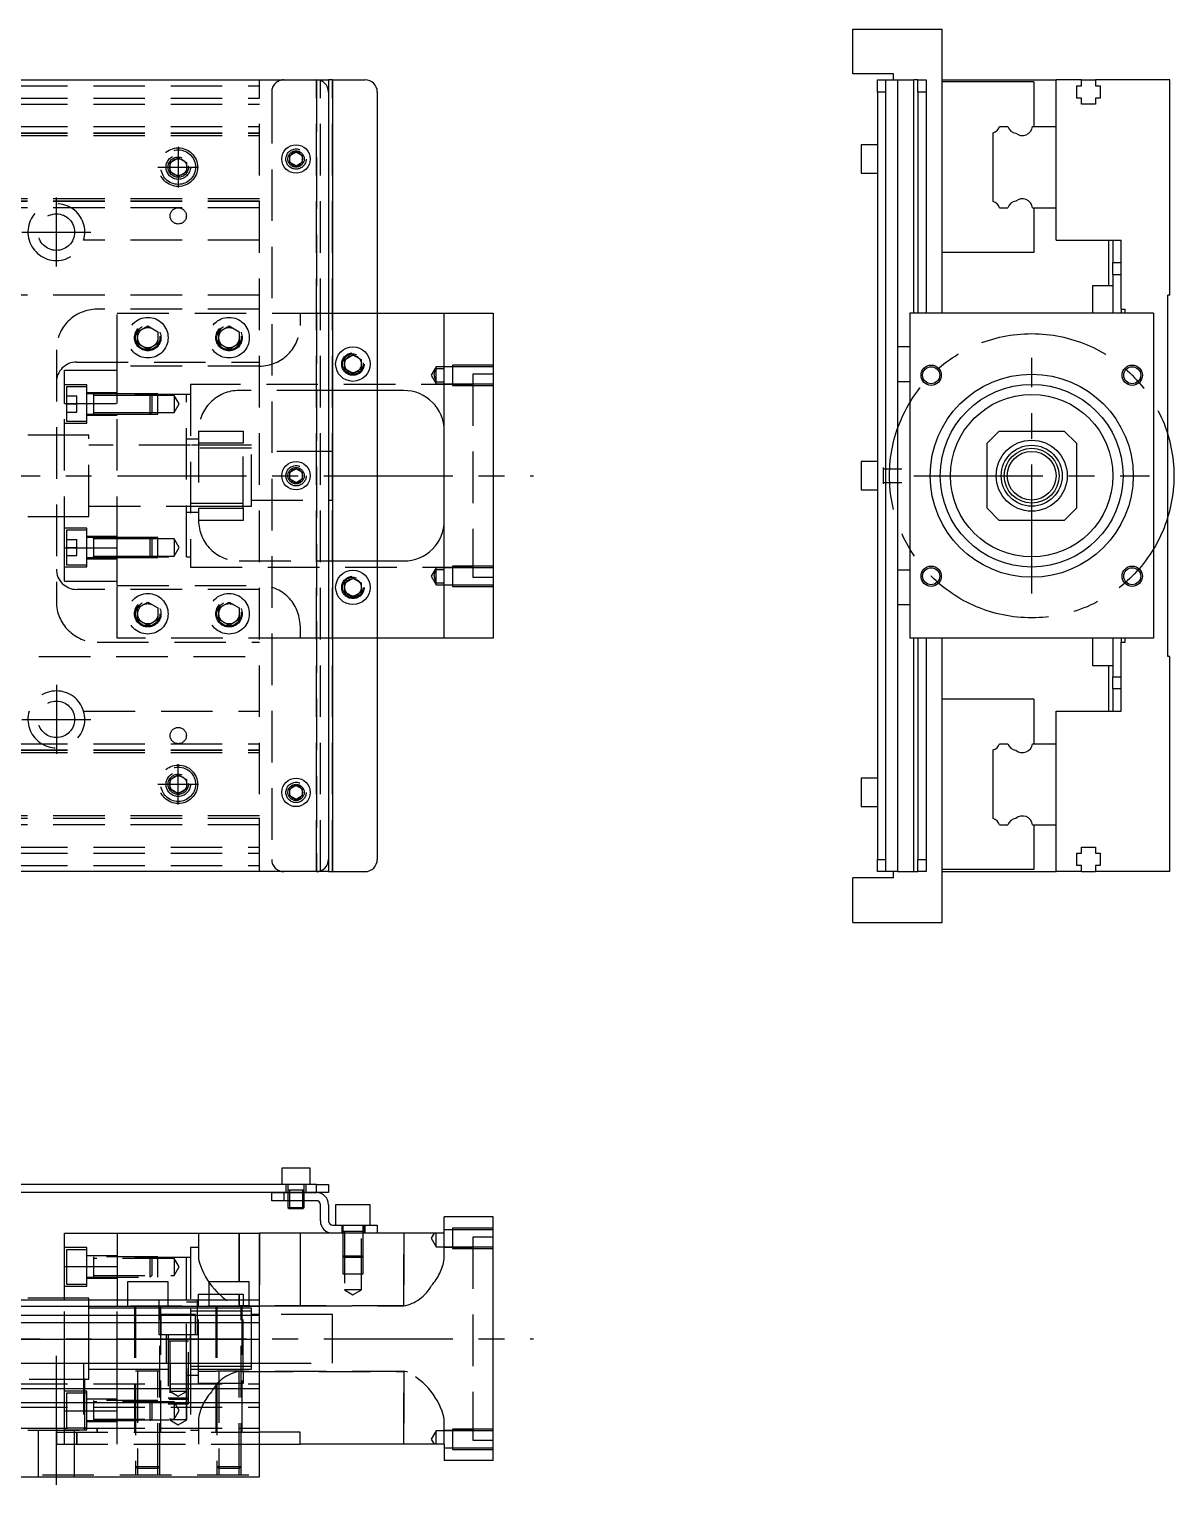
# Model space of a CAD drawing. Extents: x -15 to 702, y -285 to 112.
# Drawn here: x 420.3 to 702.1, y -248.6 to 110 of the extents above; entities that cross this region are included whole.
import ezdxf

# ---------------------------------------------------------------- set-up
doc = ezdxf.new("R2010")
doc.units = 0
doc.linetypes.add('CENTER', pattern=[50.8, 31.75, -6.35, 6.35, -6.35])
doc.linetypes.add('DASHED', pattern=[19.05, 12.7, -6.35])
doc.layers.get('0').update_dxf_attribs({"linetype": 'CONTINUOUS'})
doc.layers.add('CENTER', color=1, linetype='CENTER')

msp = doc.modelspace()

# ---------------------------------------------------------------- linework, layer by layer
at = {"color": 7, "linetype": 'CONTINUOUS'}
for p, q in [((623.1, 110), (645.1, 110)), ((623.1, 99), (623.1, 110)), ((645.1, 40), (645.1, 110)), ((3, 97.5), (491, 97.5)), ((491, 97.5), (494, 97.5)), ((494, 97.5), (494, 94.5)), ((495, 97.5), (494, 97.5)), ((495, 97.5), (495, -97.5)), ((495, 97.5), (503, 97.5)), ((633.1, 99), (623.1, 99)), ((629.1, 97.5), (631.1, 97.5)), ((629.1, 94.5), (629.1, 97.5)), ((631.1, 97.5), (634.1, 97.5)), ((631.1, 97.5), (631.1, 94.5)), ((633.1, 97.5), (633.1, 99)), ((634.1, 97.5), (634.1, 31.75)), ((634.1, 97.5), (638.1, 97.5)), ((638.1, 40), (638.1, 97.5)), ((639.1, 97.5), (638.1, 97.5)), ((639.1, 97.5), (641.1, 97.5)), ((639.1, 94.5), (639.1, 97.5)), ((641.1, 97.5), (641.1, 94.5)), ((645.1, 97.5), (673.1, 97.5)), ((667.6, 97), (645.1, 97)), ((667.6, 97), (667.6, 86)), ((673.1, 86), (673.1, 97.5)), ((679.4, 97.5), (673.1, 97.5)), ((679.4, 97.5), (682.8, 97.5)), ((679.4, 96), (679.4, 97.5)), ((682.8, 97.5), (682.8, 96)), ((701.1, 97.5), (682.8, 97.5)), ((701.1, 44.5), (701.1, 97.5)), ((494, 94.5), (494, -94.5)), ((506, 94.5), (506, -94.5)), ((631.1, 94.5), (629.1, 94.5)), ((629.1, 94.5), (629.1, -94.5)), ((631.1, 94.5), (631.1, -94.5)), ((641.1, 94.5), (639.1, 94.5)), ((639.1, 94.5), (639.1, 40)), ((640.2, 94.500006), (640.2, 94.499148)), ((641.1, 94.5), (641.1, 40)), ((678.25, 96), (679.4, 96)), ((678.25, 93), (678.25, 96)), ((682.8, 96), (683.95, 96)), ((683.95, 96), (683.95, 93)), ((679.4, 93), (678.25, 93)), ((679.4, 91.5), (679.4, 93)), ((682.8, 91.5), (679.4, 91.5)), ((682.8, 93), (682.8, 91.5)), ((683.95, 93), (682.8, 93)), ((657.6, 67.539608), (657.6, 84.460392)), ((659.139608, 86), (661.260392, 86)), ((667.281934, 86), (673.1, 86)), ((673.1, 66), (673.1, 86)), ((673.1, 66), (673.1, 86)), ((484.5, 78.866026), (486, 79.73205)), ((486, 79.73205), (487.5, 78.866026)), ((625.1, 81.5), (625.1, 78)), ((629.1, 81.5), (625.1, 81.5)), ((484.5, 77.133974), (484.5, 78.866026)), ((486, 76.26795), (484.5, 77.133974)), ((487.5, 77.133974), (486, 76.26795)), ((487.5, 78.866026), (487.5, 77.133974)), ((625.1, 78), (625.1, 74.5)), ((625.1, 74.5), (629.1, 74.5)), ((659.139608, 66), (661.260392, 66)), ((667.281934, 66), (673.1, 66)), ((667.6, 66), (667.6, 55)), ((673.1, 58), (673.1, 66)), ((673.1, 58), (689.1, 58)), ((686.1, 46.75), (686.1, 58)), ((687.1, 58), (687.1, 52.5)), ((689.1, 41), (689.1, 58)), ((667.6, 55), (645.1, 55)), ((687.1, 52.5), (689.1, 52.5)), ((687.1, 49.5), (687.1, 52.5)), ((682.1, 46.75), (682.1, 42.5)), ((687.1, 46.75), (682.1, 46.75)), ((689.1, 49.5), (687.1, 49.5)), ((687.1, 49.5), (687.1, 40)), ((701.1, 44.5), (700.6, 44.5)), ((700.6, -44.5), (700.6, 44.5)), ((506, 40), (522.5, 40)), ((522.5, -40), (522.5, 40)), ((522.5, 40), (534.5, 40)), ((534.5, 40), (534.5, -40)), ((697.1, 40), (637.1, 40)), ((637.1, 40), (637.1, -40)), ((682.1, 42.5), (682.1, 40)), ((689.1, 41), (690.1, 41)), ((689.1, 41), (689.1, 40)), ((690.1, 40), (690.1, 41)), ((697.1, 40), (697.1, -40)), ((498, 28.6547), (500, 29.809402)), ((500, 29.809402), (502, 28.6547)), ((634.1, 31.75), (634.1, 27.5)), ((637.1, 31.75), (634.1, 31.75)), ((498, 26.3453), (498, 28.6547)), ((500, 25.190598), (498, 26.3453)), ((502, 26.3453), (500, 25.190598)), ((502, 28.6547), (502, 26.3453)), ((634.1, 27.5), (634.1, 23.25)), ((634.1, 23.25), (634.1, -23.25)), ((634.1, 23.25), (637.1, 23.25)), ((512.5, 21), (506, 21)), ((659.1, 11), (656.1, 8)), ((659.1, 11), (675.1, 11)), ((678.1, 8), (675.1, 11)), ((656.1, -8), (656.1, 8)), ((678.1, 8), (678.1, -8)), ((484.5, 0.866026), (486, 1.73205)), ((484.5, -0.866026), (484.5, 0.866026)), ((486, 1.73205), (487.5, 0.866026)), ((487.5, 0.866026), (487.5, -0.866026)), ((625.1, 3.5), (625.1, 0)), ((629.1, 3.5), (625.1, 3.5)), ((625.1, 0), (625.1, -3.5)), ((630.5, 2.000006), (630.5, 1.41499)), ((631.1, 1.65), (630.5, 1.65)), ((630.5, 1.41499), (630.5, 0)), ((630.5, 0), (630.5, -1.415062)), ((633.1, 1.65), (631.1, 1.65)), ((635.1, 1.65), (633.1, 1.65)), ((486, -1.73205), (484.5, -0.866026)), ((487.5, -0.866026), (486, -1.73205)), ((625.1, -3.5), (629.1, -3.5)), ((630.5, -1.415062), (630.5, -2.000006)), ((630.5, -1.65), (631.1, -1.65)), ((631.1, -1.65), (633.1, -1.65)), ((633.1, -1.65), (635.1, -1.65)), ((656.1, -8), (659.1, -11)), ((675.1, -11), (678.1, -8)), ((675.1, -11), (659.1, -11)), ((506, -21), (512.5, -21)), ((634.1, -23.25), (634.1, -27.5)), ((637.1, -23.25), (634.1, -23.25)), ((498, -26.3453), (500, -25.190598)), ((498, -28.6547), (498, -26.3453)), ((500, -29.809402), (498, -28.6547)), ((500, -25.190598), (502, -26.3453)), ((502, -28.6547), (500, -29.809402)), ((502, -26.3453), (502, -28.6547)), ((634.1, -27.5), (634.1, -31.75)), ((634.1, -31.75), (634.1, -97.5)), ((634.1, -31.75), (637.1, -31.75)), ((522.5, -40), (506, -40)), ((534.5, -40), (522.5, -40)), ((697.1, -40), (637.1, -40)), ((638.1, -97.5), (638.1, -40)), ((639.1, -40), (639.1, -94.5)), ((641.1, -40), (641.1, -94.5)), ((645.1, -110), (645.1, -40)), ((682.1, -40), (682.1, -42.5)), ((682.1, -42.5), (682.1, -46.75)), ((687.1, -40), (687.1, -49.5)), ((689.1, -40), (689.1, -41)), ((689.1, -58), (689.1, -41)), ((689.1, -41), (690.1, -41)), ((690.1, -41), (690.1, -40)), ((701.1, -44.5), (700.6, -44.5)), ((701.1, -97.5), (701.1, -44.5)), ((682.1, -46.75), (687.1, -46.75)), ((686.1, -58), (686.1, -46.75)), ((687.1, -49.5), (689.1, -49.5)), ((687.1, -52.5), (687.1, -49.5)), ((689.1, -52.5), (687.1, -52.5)), ((687.1, -52.5), (687.1, -58)), ((667.6, -55), (645.1, -55)), ((667.6, -55), (667.6, -66)), ((673.1, -66), (673.1, -58)), ((673.1, -58), (689.1, -58)), ((657.6, -84.460392), (657.6, -67.539608)), ((659.139608, -66), (661.260392, -66)), ((667.281934, -66), (673.1, -66)), ((673.1, -86), (673.1, -66)), ((673.1, -86), (673.1, -66)), ((625.1, -74.5), (625.1, -78)), ((629.1, -74.5), (625.1, -74.5)), ((484.5, -77.133974), (486, -76.26795)), ((484.5, -78.866026), (484.5, -77.133974)), ((486, -79.73205), (484.5, -78.866026)), ((486, -76.26795), (487.5, -77.133974)), ((487.5, -78.866026), (486, -79.73205)), ((487.5, -77.133974), (487.5, -78.866026)), ((625.1, -78), (625.1, -81.5)), ((625.1, -81.5), (629.1, -81.5)), ((659.139608, -86), (661.260392, -86)), ((667.281934, -86), (673.1, -86)), ((667.6, -86), (667.6, -97)), ((673.1, -97.5), (673.1, -86)), ((678.25, -93), (679.4, -93)), ((678.25, -96), (678.25, -93)), ((679.4, -91.5), (682.8, -91.5)), ((679.4, -93), (679.4, -91.5)), ((682.8, -91.5), (682.8, -93)), ((682.8, -93), (683.95, -93)), ((683.95, -93), (683.95, -96)), ((494, -94.5), (494, -97.5)), ((629.1, -94.5), (631.1, -94.5)), ((629.1, -97.5), (629.1, -94.5)), ((631.1, -94.5), (631.1, -97.5)), ((639.1, -94.5), (641.1, -94.5)), ((639.1, -97.5), (639.1, -94.5)), ((641.1, -94.5), (641.1, -97.5)), ((679.4, -96), (678.25, -96)), ((679.4, -97.5), (679.4, -96)), ((682.8, -96), (682.8, -97.5)), ((683.95, -96), (682.8, -96)), ((491, -97.5), (3, -97.5)), ((494, -97.5), (491, -97.5)), ((494, -97.5), (495, -97.5)), ((495, -97.5), (503, -97.5)), ((623.1, -110), (623.1, -99)), ((633.1, -99), (623.1, -99)), ((631.1, -97.5), (629.1, -97.5)), ((634.1, -97.5), (631.1, -97.5)), ((633.1, -99), (633.1, -97.5)), ((634.1, -97.5), (638.1, -97.5)), ((638.1, -97.5), (639.1, -97.5)), ((641.1, -97.5), (639.1, -97.5)), ((667.6, -97), (645.1, -97)), ((645.1, -97.5), (673.1, -97.5)), ((679.4, -97.5), (673.1, -97.5)), ((679.4, -97.5), (682.8, -97.5)), ((701.1, -97.5), (682.8, -97.5)), ((623.1, -110), (645.1, -110)), ((489.5, -170.55), (482.5, -170.55)), ((482.5, -170.55), (482.5, -174.55)), ((489.5, -174.55), (489.5, -170.55)), ((491, -174.55), (347, -174.55)), ((491, -176.55), (491, -174.55)), ((491, -174.55), (494, -174.55)), ((494, -174.55), (494, -176.55)), ((483, -176.55), (347, -176.55)), ((480, -178.55), (480, -176.55)), ((483, -178.55), (480, -178.55)), ((483, -176.55), (483, -178.55)), ((483, -176.55), (491, -176.55)), ((491, -176.55), (483, -176.55)), ((491, -178.55), (483, -178.55)), ((484, -178.55), (484, -180.2)), ((484.35, -178.55), (484.35, -180.55)), ((487.65, -180.55), (487.65, -178.55)), ((488, -180.2), (488, -178.55)), ((494, -176.55), (491, -176.55)), ((484, -180.2), (488, -180.2)), ((484, -180.2), (484.35, -180.55)), ((487.65, -180.55), (484.35, -180.55)), ((487.65, -180.55), (488, -180.2)), ((492, -183.55), (492, -179.55)), ((494, -179.55), (494, -183.55)), ((504.25, -179.55), (495.75, -179.55)), ((495.75, -179.55), (495.75, -184.55)), ((504.25, -184.55), (504.25, -179.55)), ((534.5, -182.55), (522.5, -182.55)), ((522.5, -186.55), (522.5, -182.55)), ((534.5, -242.55), (534.5, -182.55)), ((495, -184.55), (503, -184.55)), ((503, -186.55), (503, -184.55)), ((503, -184.55), (506, -184.55)), ((506, -184.55), (506, -186.55)), ((429, -186.55), (442, -186.55)), ((429, -194.76658), (429, -186.55)), ((442, -186.55), (477, -186.55)), ((442, -186.55), (442, -203.05)), ((477, -203.05), (477, -186.55)), ((487, -186.55), (477, -186.55)), ((495, -186.55), (487, -186.55)), ((487, -186.55), (487, -204.55)), ((503, -186.55), (495, -186.55)), ((506, -186.55), (503, -186.55)), ((522.5, -186.55), (506, -186.55)), ((429, -194.76658), (442, -194.76658)), ((429, -203.05), (429, -194.76658)), ((454.5, -198.55), (444.5, -198.55)), ((444.5, -198.55), (444.5, -203.05)), ((454.5, -203.05), (454.5, -198.55)), ((474.5, -198.55), (464.5, -198.55)), ((464.5, -198.55), (464.5, -203.05)), ((474.5, -203.05), (474.5, -198.55)), ((477, -203.05), (340.5, -203.05)), ((429, -202.55), (420, -202.55)), ((477, -246.55), (477, -203.05)), ((477, -204.589608), (340.5, -204.589608)), ((340.5, -206.710392), (477, -206.710392)), ((460, -205.049994), (460, -220.050006)), ((462, -205.8), (460, -205.8)), ((466.5, -205.8), (462, -205.8)), ((472.5, -205.8), (466.5, -205.8)), ((473, -205.8), (472.5, -205.8)), ((475, -205.8), (473, -205.8)), ((487, -204.55), (477, -204.55)), ((477, -208.620532), (340.5, -208.620532)), ((477, -212.731934), (340.5, -212.731934)), ((460, -212.55), (460, -220.050006)), ((17, -218.55), (477, -218.55)), ((460, -219.3), (475, -219.3)), ((17, -224.85), (477, -224.85)), ((17, -228.25), (477, -228.25)), ((487, -235.55), (477, -235.55)), ((487, -238.55), (487, -235.55)), ((477, -238.55), (487, -238.55)), ((522.5, -238.55), (487, -238.55)), ((522.5, -238.55), (522.5, -242.55)), ((534.5, -242.55), (522.5, -242.55)), ((17, -246.55), (477, -246.55))]:
    msp.add_line(p, q, dxfattribs=at)
at = {"color": 3, "linetype": 'DASHED'}
for p, q in [((477, -97.5), (477, 97.5)), ((491, -97.5), (491, 97.5)), ((491, 97.5), (491, -97.5)), ((492, -97.5), (492, 97.5)), ((495, -97.5), (495, 97.5)), ((17, 96), (477, 96)), ((480, 94.5), (480, -94.5)), ((17, 93), (477, 93)), ((17, 91.5), (477, 91.5)), ((17, 86), (477, 86)), ((17, 84.460392), (477, 84.460392)), ((17, 84.403994), (477, 84.403994)), ((17, 83.8), (477, 83.8)), ((455, 77.1547), (457, 78.309402)), ((455, 74.8453), (455, 77.1547)), ((457, 78.309402), (459, 77.1547)), ((459, 77.1547), (459, 74.8453)), ((459.483582, 76.286038), (459.5, 76)), ((487.973226, 78.326156), (488, 78)), ((457, 73.690598), (455, 74.8453)), ((459, 74.8453), (457, 73.690598)), ((477, 68.2), (17, 68.2)), ((477, 67.596006), (17, 67.596006)), ((477, 67.539608), (17, 67.539608)), ((477, 66), (17, 66)), ((477, 58), (433.708204, 58)), ((477, 44.5), (22.640312, 44.5)), ((477, 41), (437, 41)), ((442, 27), (442, 40)), ((442, 40), (487, 40)), ((487, 40), (487, 37)), ((487, 40), (494, 40)), ((494, 40), (506, 40)), ((447, 35.443376), (449.5, 36.886752)), ((449.5, 36.886752), (452, 35.443376)), ((467, 35.443376), (469.5, 36.886752)), ((469.5, 36.886752), (472, 35.443376)), ((447, 32.556624), (447, 35.443376)), ((449.5, 31.113248), (447, 32.556624)), ((452, 32.556624), (449.5, 31.113248)), ((452, 35.443376), (452, 32.556624)), ((452.477798, 34.364306), (452.5, 34)), ((467, 32.556624), (467, 35.443376)), ((469.5, 31.113248), (467, 32.556624)), ((472, 32.556624), (469.5, 31.113248)), ((472, 35.443376), (472, 32.556624)), ((472.477798, 34.364306), (472.5, 34)), ((427, 31), (427, -31)), ((429, 17.78342), (429, 26)), ((429, 26), (442, 26)), ((432, 28), (477, 28)), ((442, 17.78342), (442, 27)), ((477, 27), (442, 27)), ((442, 17.78342), (442, 26)), ((502.483582, 27.786038), (502.5, 27.5)), ((520.5, 26.848738), (519.287564, 24.748738)), ((520.016436, 24.911344), (520.060666, 25.226886)), ((520.060666, 25.226886), (520.163852, 25.611128)), ((520.163852, 25.611128), (520.302956, 25.985522)), ((520.302956, 25.985522), (520.5, 26.435254)), ((524.5, 26.848738), (520.5, 26.848738)), ((520.5, 26.435254), (520.5, 26.848738)), ((520.5, 23.06222), (520.5, 26.435794)), ((520.5, 26.435254), (522.5, 26.435254)), ((524.5, 27.248732), (524.5, 22.248742)), ((534.5, 27.248732), (524.5, 27.248732)), ((534.5, 26.848738), (524.5, 26.848738)), ((434.5, 22.42767), (429, 22.42767)), ((429.5, 21.92767), (429.5, 13.42767)), ((434.5, 21.92767), (429.5, 21.92767)), ((434.5, 12.92767), (434.5, 22.42767)), ((460, 22.5), (460, -22.5)), ((529.5, 22.5), (460, 22.5)), ((519.287564, 24.748738), (520.5, 22.648738)), ((520.5, 22.648738), (520.5, 23.06222)), ((522.5, 23.06222), (520.5, 23.06222)), ((520.5, 22.648738), (524.5, 22.648738)), ((524.5, 22.648738), (534.5, 22.648738)), ((524.5, 22.248742), (534.5, 22.248742)), ((529.5, 25), (529.5, -25)), ((534.5, 25), (529.5, 25)), ((429.5, 19.67767), (432, 19.67767)), ((432, 17.67767), (432, 19.67767)), ((442, 20.42767), (434.5, 20.42767)), ((436.105, 20.17767), (434.5, 20.17767)), ((442, 20.17767), (436.095, 20.17767)), ((436.1, 20.177674), (436.1, 15.177664)), ((436.1, 20.17767), (436.1, 19.92022)), ((436.1, 19.920202), (436.1, 20.17767)), ((436.1, 19.92022), (436.1, 15.435068)), ((442, 19.77767), (436.1, 19.77767)), ((450.1, 20.17767), (442, 20.17767)), ((450.1, 20.177664), (442, 20.177664)), ((459, 20), (442, 20)), ((459, 20), (442, 20)), ((450.5, 19.77767), (442, 19.77767)), ((450.5, 19.77767), (442, 19.77767)), ((450.1, 15.17767), (450.1, 20.17767)), ((450.5, 19.77767), (450.1, 20.17767)), ((452, 20.177664), (450.1, 20.177664)), ((450.5, 19.77767), (450.5, 15.57767)), ((452, 19.77767), (450.5, 19.77767)), ((452, 15.177674), (452, 20.177664)), ((456, 19.77767), (452, 19.77767)), ((456, 19.77767), (456, 15.57767)), ((457.212436, 17.67767), (456, 19.77767)), ((459, -20), (459, 20)), ((460, 20), (459, 20)), ((494, 21), (472, 21)), ((506, 21), (494, 21)), ((429, 17.78342), (442, 17.78342)), ((429, -17.78342), (429, 17.78342)), ((429.5, 17.67767), (432, 17.67767)), ((429.5, 15.67767), (432, 15.67767)), ((432, 15.67767), (432, 17.67767)), ((434.5, 15.17767), (436.105, 15.17767)), ((434.5, 14.92767), (442, 14.92767)), ((436.095, 15.17767), (442, 15.17767)), ((436.1, 15.57767), (442, 15.57767)), ((436.1, 15.17767), (436.1, 15.435118)), ((436.1, 15.435068), (436.1, 15.17767)), ((442, -17.78342), (442, 17.78342)), ((442, -17.78342), (442, 17.78342)), ((442, 15.57767), (450.5, 15.57767)), ((442, 15.57767), (450.5, 15.57767)), ((442, 15.177674), (450.1, 15.177674)), ((442, 15.17767), (450.1, 15.17767)), ((450.1, 15.17767), (450.5, 15.57767)), ((450.1, 15.177674), (452, 15.177674)), ((450.5, 15.57767), (452, 15.57767)), ((452, 15.57767), (456, 15.57767)), ((456, 15.57767), (457.212436, 17.67767)), ((429, 12.92767), (434.5, 12.92767)), ((429.5, 13.42767), (434.5, 13.42767)), ((462, 11), (473, 11)), ((462, 11), (462, -11)), ((473, 11), (473, 8)), ((429, 10), (419.995, 10)), ((435, 10), (429, 10)), ((435, 10), (429, 10)), ((435, -10), (435, 10)), ((435, -10), (435, 10)), ((460.005, 7.5), (435, 7.5)), ((459.995, 7.5), (435, 7.5)), ((462, 9), (459, 9)), ((473, 7.5), (459.995, 7.5)), ((460.005, 7.5), (459.995, 7.5)), ((473, 7.5), (460.005, 7.5)), ((473, 8), (462, 8)), ((473, -8), (473, 8)), ((475, 7.5), (473, 7.5)), ((475, -7.5), (475, 7.5)), ((475, 6.75), (460, 6.75)), ((494, 6), (475, 6)), ((495, 6), (494, 6)), ((495, -6), (495, 6)), ((487.973226, 0.326156), (488, 0)), ((460, -6.75), (475, -6.75)), ((475, -6), (494, -6)), ((494, -6), (495, -6)), ((419.995, -10), (429, -10)), ((429, -10), (435, -10)), ((429, -10), (435, -10)), ((435, -7.5), (460.005, -7.5)), ((435, -7.5), (459.995, -7.5)), ((459, -9), (462, -9)), ((459.995, -7.5), (473, -7.5)), ((459.995, -7.5), (460.005, -7.5)), ((460.005, -7.5), (473, -7.5)), ((462, -8), (473, -8)), ((473, -7.5), (475, -7.5)), ((473, -8), (473, -11)), ((434.5, -12.92767), (429, -12.92767)), ((429.5, -13.42767), (429.5, -21.92767)), ((434.5, -13.42767), (429.5, -13.42767)), ((434.5, -22.42767), (434.5, -12.92767)), ((473, -11), (462, -11)), ((429, -17.78342), (442, -17.78342)), ((429, -26), (429, -17.78342)), ((429.5, -15.67767), (432, -15.67767)), ((429.5, -17.67767), (432, -17.67767)), ((432, -17.67767), (432, -15.67767)), ((432, -19.67767), (432, -17.67767)), ((442, -14.92767), (434.5, -14.92767)), ((436.105, -15.17767), (434.5, -15.17767)), ((442, -15.177672), (436.095, -15.17767)), ((436.1, -15.177664), (436.1, -20.177674)), ((436.1, -15.177664), (436.1, -20.177674)), ((436.1, -15.177664), (436.1, -20.177674)), ((436.1, -15.17767), (436.1, -15.435118)), ((436.1, -15.435136), (436.1, -15.17767)), ((436.1, -15.435118), (436.1, -19.920272)), ((442, -15.57767), (436.1, -15.57767)), ((450.1, -15.17767), (442, -15.177672)), ((450.1, -15.177674), (442, -15.177674)), ((450.5, -15.57767), (442, -15.57767)), ((450.5, -15.57767), (442, -15.57767)), ((442, -26), (442, -17.78342)), ((442, -27), (442, -17.78342)), ((450.1, -20.17767), (450.1, -15.17767)), ((450.5, -15.57767), (450.1, -15.17767)), ((452, -15.177674), (450.1, -15.177674)), ((450.5, -15.57767), (450.5, -19.77767)), ((452, -15.57767), (450.5, -15.57767)), ((452, -20.177664), (452, -15.177674)), ((456, -15.57767), (452, -15.57767)), ((456, -15.57767), (456, -19.77767)), ((457.212436, -17.67767), (456, -15.57767)), ((456, -19.77767), (457.212436, -17.67767)), ((429.5, -19.67767), (432, -19.67767)), ((434.5, -20.17767), (436.105, -20.17767)), ((434.5, -20.42767), (442, -20.42767)), ((436.095, -20.17767), (442, -20.177668)), ((436.1, -19.77767), (442, -19.77767)), ((436.1, -20.17767), (436.1, -19.92022)), ((436.1, -19.920272), (436.1, -20.17767)), ((442, -19.77767), (450.5, -19.77767)), ((442, -19.77767), (450.5, -19.77767)), ((442, -20), (459, -20)), ((442, -20), (459, -20)), ((442, -20.177664), (450.1, -20.177664)), ((442, -20.177668), (450.1, -20.17767)), ((450.1, -20.17767), (450.5, -19.77767)), ((450.1, -20.177664), (452, -20.177664)), ((450.5, -19.77767), (452, -19.77767)), ((452, -19.77767), (456, -19.77767)), ((459, -20), (460, -20)), ((472, -21), (494, -21)), ((494, -21), (506, -21)), ((429, -22.42767), (434.5, -22.42767)), ((429.5, -21.92767), (434.5, -21.92767)), ((460, -22.5), (529.5, -22.5)), ((520.5, -22.648738), (519.287564, -24.748738)), ((519.287564, -24.748738), (520.5, -26.848738)), ((520.016436, -24.586132), (520.060666, -24.27059)), ((520.060666, -24.27059), (520.163852, -23.886348)), ((520.163852, -23.886348), (520.302956, -23.511954)), ((520.302956, -23.511954), (520.5, -23.06222)), ((524.5, -22.648738), (520.5, -22.648738)), ((520.5, -23.06222), (520.5, -22.648738)), ((520.5, -26.435254), (520.5, -23.06168)), ((520.5, -23.06222), (522.5, -23.06222)), ((524.5, -22.248742), (524.5, -27.248732)), ((534.5, -22.248742), (524.5, -22.248742)), ((534.5, -22.648738), (524.5, -22.648738)), ((529.5, -25), (534.5, -25)), ((429, -26), (442, -26)), ((477, -28), (432, -28)), ((442, -27), (477, -27)), ((442, -40), (442, -27)), ((497.5, -27.5), (497.52689, -27.134318)), ((520.5, -26.848738), (520.5, -26.435254)), ((522.5, -26.435254), (520.5, -26.435254)), ((520.5, -26.848738), (524.5, -26.848738)), ((524.5, -26.848738), (534.5, -26.848738)), ((524.5, -27.248732), (534.5, -27.248732)), ((447, -32.556624), (449.5, -31.113248)), ((449.5, -31.113248), (452, -32.556624)), ((467, -32.556624), (469.5, -31.113248)), ((469.5, -31.113248), (472, -32.556624)), ((446.5, -34), (446.520026, -33.653944)), ((447, -35.443376), (447, -32.556624)), ((449.5, -36.886752), (447, -35.443376)), ((452, -35.443376), (449.5, -36.886752)), ((452, -32.556624), (452, -35.443376)), ((467, -35.443376), (467, -32.556624)), ((469.5, -36.886752), (467, -35.443376)), ((472, -35.443376), (469.5, -36.886752)), ((472, -32.556624), (472, -35.443376)), ((472.477798, -33.635694), (472.5, -34)), ((487, -37), (487, -40)), ((437, -41), (477, -41)), ((487, -40), (442, -40)), ((494, -40), (487, -40)), ((506, -40), (494, -40)), ((22.640312, -44.5), (477, -44.5)), ((433.708204, -58), (477, -58)), ((17, -66), (477, -66)), ((17, -67.539608), (477, -67.539608)), ((17, -67.596006), (477, -67.596006)), ((17, -68.2), (477, -68.2)), ((455, -74.8453), (457, -73.690598)), ((455, -77.1547), (455, -74.8453)), ((457, -73.690598), (459, -74.8453)), ((459, -74.8453), (459, -77.1547)), ((457, -78.309402), (455, -77.1547)), ((459, -77.1547), (457, -78.309402)), ((459.483582, -75.713962), (459.5, -76)), ((487.973226, -77.673844), (488, -78)), ((477, -83.8), (17, -83.8)), ((477, -84.403994), (17, -84.403994)), ((477, -84.460392), (17, -84.460392)), ((477, -86), (17, -86)), ((477, -86), (477, -84.460392)), ((17, -91.5), (477, -91.5)), ((17, -93), (477, -93)), ((17, -96), (477, -96)), ((483.5, -174.55), (483.5, -176.55)), ((484, -174.55), (484, -178.55)), ((488, -178.55), (488, -174.55)), ((488.5, -176.55), (488.5, -174.55)), ((480, -176.55), (483, -176.55)), ((488.000006, -175.95), (483.999994, -175.95)), ((484.000006, -176.55), (484.000006, -178.55)), ((484.35, -175.95), (484.35, -178.55)), ((487.65, -178.55), (487.65, -175.95)), ((487.999994, -178.55), (487.999994, -176.55)), ((497.25, -184.55), (497.25, -186.55)), ((502.500006, -186.15), (497.499994, -186.15)), ((497.500006, -184.55), (497.500006, -196.55)), ((497.9, -186.15), (497.9, -200.55)), ((502.1, -200.55), (502.1, -186.15)), ((502.499994, -196.55), (502.499994, -184.55)), ((502.75, -186.55), (502.75, -184.55)), ((524.5, -185.701262), (522.5, -185.701262)), ((524.5, -185.301268), (524.5, -190.301258)), ((534.5, -185.301268), (524.5, -185.301268)), ((534.5, -185.701262), (524.5, -185.701262)), ((462, -186.55), (462, -192.922214)), ((472, -198.55), (472, -186.55)), ((472, -186.55), (472, -198.55)), ((477, -186.55), (477, -203.05)), ((512.5, -186.55), (512.5, -204.472252)), ((512.5, -204.472252), (512.5, -186.55)), ((520.009982, -186.55), (519.287564, -187.801262)), ((519.287564, -187.801262), (520.5, -189.901262)), ((520.5, -189.901262), (520.5, -186.55)), ((520.5, -189.901262), (524.5, -189.901262)), ((522.5, -192.922214), (522.5, -186.55)), ((524.5, -189.901262), (534.5, -189.901262)), ((529.5, -187.55), (529.5, -237.55)), ((534.5, -187.55), (529.5, -187.55)), ((434.5, -190.12233), (429, -190.12233)), ((429.5, -190.62233), (429.5, -194.87233)), ((434.5, -190.62233), (429.5, -190.62233)), ((434.5, -199.62233), (434.5, -190.12233)), ((442, -192.12233), (434.5, -192.12233)), ((452, -192.372336), (434.5, -192.372336)), ((436.1, -192.372326), (436.1, -197.372336)), ((456, -192.77233), (436.1, -192.77233)), ((459, -192.55), (442, -192.55)), ((450.1, -194.87233), (450.1, -192.37233)), ((450.5, -192.77233), (450.1, -192.37233)), ((450.5, -192.77233), (450.5, -194.87233)), ((452, -197.372326), (452, -192.372336)), ((456, -192.77233), (456, -194.87233)), ((457.212436, -194.87233), (456, -192.77233)), ((459, -203.05), (459, -192.55)), ((460, -192.55), (459, -192.55)), ((460, -190.05), (460, -211.55)), ((462, -190.05), (460, -190.05)), ((497.5, -192.15), (502.5, -192.15)), ((497.5, -192.15), (497.9, -192.55)), ((502.1, -192.55), (497.9, -192.55)), ((502.1, -192.55), (502.5, -192.15)), ((529.5, -190.05), (522.5, -190.05)), ((524.5, -190.301258), (534.5, -190.301258)), ((429.5, -194.87233), (429.5, -199.12233)), ((436.1, -196.97233), (456, -196.97233)), ((450.1, -197.37233), (450.1, -194.87233)), ((450.1, -197.37233), (450.5, -196.97233)), ((450.5, -194.87233), (450.5, -196.97233)), ((456, -194.87233), (456, -196.97233)), ((456, -196.97233), (457.212436, -194.87233)), ((497.500006, -196.55), (502.499994, -196.55)), ((429, -199.62233), (434.5, -199.62233)), ((429.5, -199.12233), (434.5, -199.12233)), ((434.5, -197.372326), (452, -197.372326)), ((434.5, -197.62233), (442, -197.62233)), ((502.1, -200.55), (497.9, -200.55)), ((497.9, -200.55), (500, -201.762436)), ((500, -201.762436), (502.1, -200.55)), ((435, -202.55), (429, -202.55)), ((429, -218.55), (429, -203.05)), ((435, -203.05), (435, -202.55)), ((435, -212.55), (435, -203.05)), ((442, -203.05), (442, -204.55)), ((444.5, -203.05), (444.5, -204.55)), ((452.25, -203.05), (452.25, -211.55)), ((454.5, -204.55), (454.5, -203.05)), ((459, -221.55), (459, -203.05)), ((462, -203.55), (459, -203.55)), ((461.75, -211.55), (461.75, -203.05)), ((462, -201.55), (464.5, -201.55)), ((462, -203.05), (462, -201.55)), ((462, -204.55), (462, -203.05)), ((464.5, -201.55), (467, -201.55)), ((464.5, -203.05), (464.5, -204.55)), ((467, -201.55), (469.5, -201.55)), ((469.5, -201.55), (472, -201.55)), ((471.072778, -204.361004), (471.307618, -204.410138)), ((472, -201.55), (473, -201.55)), ((472, -204.472252), (472, -201.55)), ((472, -201.55), (472, -203.05)), ((472, -203.05), (472, -204.472252)), ((473, -201.55), (473, -203.05)), ((473, -203.05), (473, -204.55)), ((474.5, -204.55), (474.5, -203.05)), ((442, -205.05), (435, -205.05)), ((477, -204.55), (442, -204.55)), ((442, -218.55), (442, -204.55)), ((446.5, -205.05), (442, -205.05)), ((446.25, -204.55), (446.25, -235.55)), ((446.499923, -204.55), (446.500006, -246.05)), ((452.5, -205.05), (446.5, -205.05)), ((452.499994, -246.05), (452.500077, -204.55)), ((459, -205.05), (452.5, -205.05)), ((452.75, -206.55), (452.75, -204.55)), ((452.75, -235.55), (452.75, -206.55)), ((461.25, -206.55), (452.75, -206.55)), ((452.75, -206.55), (452.75, -211.55)), ((460, -205.05), (459, -205.05)), ((460, -205.05), (459.995, -205.05)), ((460.005, -205.05), (460, -205.05)), ((462, -205.05), (460, -205.05)), ((461.25, -211.55), (461.25, -206.55)), ((462, -220.55), (462, -204.55)), ((466.5, -205.05), (462, -205.05)), ((466.25, -204.55), (466.25, -235.55)), ((466.499923, -204.55), (466.500006, -246.05)), ((472.5, -205.05), (466.5, -205.05)), ((471.307618, -204.410138), (471.652252, -204.456468)), ((471.652252, -204.456468), (472, -204.472252)), ((472, -204.472252), (473, -204.472252)), ((512.5, -204.472252), (472, -204.472252)), ((472.499994, -246.05), (472.500077, -204.55)), ((473, -205.05), (472.5, -205.05)), ((472.75, -235.55), (472.75, -204.55)), ((473, -204.472252), (474.5, -204.472252)), ((473, -220.55), (473, -204.55)), ((475, -205.05), (473, -205.05)), ((474.5, -204.472252), (477, -204.472252)), ((475, -212.55), (475, -205.05)), ((477, -206.55), (475, -206.55)), ((477, -204.472252), (487, -204.472252)), ((495, -206.55), (477, -206.55)), ((487, -204.472252), (512.5, -204.472252)), ((495, -212.55), (495, -206.55)), ((435, -218.55), (435, -212.55)), ((452.25, -211.55), (461.75, -211.55)), ((454, -211.55), (454, -218.55)), ((459.500006, -213.15), (454.499994, -213.15)), ((454.500006, -211.55), (454.500006, -228.55)), ((454.9, -213.15), (454.9, -232.55)), ((459.1, -232.55), (459.1, -213.15)), ((459.499994, -228.55), (459.499994, -211.55)), ((460, -218.55), (460, -211.55)), ((460, -218.55), (460, -211.55)), ((475, -220.05), (475, -212.55)), ((495, -218.55), (495, -212.55)), ((429, -224.85), (429, -218.55)), ((433.708204, -218.55), (433.708204, -234.55)), ((434, -235.05), (434, -218.55)), ((435, -222.55), (435, -218.55)), ((442, -224.85), (442, -218.55)), ((455, -218.55), (455, -225.55)), ((459, -225.55), (459, -218.55)), ((459.499994, -224.85), (459.499994, -218.55)), ((460, -218.55), (460, -235.05)), ((477, -218.55), (495, -218.55)), ((435, -220.05), (442, -220.05)), ((442, -220.05), (460.005, -220.05)), ((452.500006, -220.55), (446.499994, -220.55)), ((447, -220.55), (447, -246.05)), ((452, -246.05), (452, -220.55)), ((459, -221.55), (462, -221.55)), ((459.995, -220.05), (473, -220.05)), ((460.005, -220.05), (473, -220.05)), ((462, -220.55), (466.39999, -220.55)), ((462, -223.55), (462, -220.55)), ((472.500006, -220.55), (466.499994, -220.55)), ((467, -220.55), (467, -246.05)), ((472, -246.05), (472, -220.55)), ((512.5, -220.627748), (472.562908, -220.627748)), ((472.562908, -220.627748), (512.5, -220.627748)), ((472.60001, -220.55), (473, -220.55)), ((473, -220.05), (475, -220.05)), ((473, -220.55), (473, -223.55)), ((512.5, -220.627748), (512.5, -238.55)), ((512.5, -238.55), (512.5, -220.627748)), ((512.847748, -220.643532), (512.5, -220.627748)), ((513.192382, -220.689862), (512.847748, -220.643532)), ((513.427222, -220.738996), (513.192382, -220.689862)), ((17, -223.7), (477, -223.7)), ((420.291796, -222.55), (429, -222.55)), ((429, -222.55), (433.708204, -222.55)), ((429, -228.25), (429, -224.85)), ((434.5, -225.47767), (429, -225.47767)), ((433.708204, -222.55), (435, -222.55)), ((434.5, -234.97767), (434.5, -225.47767)), ((442, -228.25), (442, -224.85)), ((459, -225.55), (455, -225.55)), ((455, -225.55), (457, -226.7047)), ((457, -226.7047), (459, -225.55)), ((459, -227.55), (459, -225.55)), ((473, -223.55), (462, -223.55)), ((17, -229.4), (477, -229.4)), ((429, -230.33342), (429, -228.25)), ((429.5, -225.97767), (429.5, -228.25)), ((433.708204, -225.97767), (429.5, -225.97767)), ((429.5, -228.25), (429.5, -230.22767)), ((434.5, -225.97767), (433.708204, -225.97767)), ((442, -227.47767), (434.5, -227.47767)), ((452, -227.727674), (434.5, -227.727674)), ((436.1, -227.727664), (436.1, -232.727674)), ((456, -228.12767), (436.1, -228.12767)), ((442, -235.55), (442, -228.25)), ((450.1, -228.25), (450.1, -227.72767)), ((450.5, -228.12767), (450.1, -227.72767)), ((450.1, -230.22767), (450.1, -228.25)), ((450.5, -228.12767), (450.5, -228.25)), ((450.5, -228.25), (450.5, -230.22767)), ((454.5, -227.15), (459.5, -227.15)), ((454.5, -227.15), (454.9, -227.55)), ((454.500006, -228.55), (459.499994, -228.55)), ((459.1, -227.55), (454.9, -227.55)), ((456, -228.12767), (456, -230.22767)), ((457.212436, -230.22767), (456, -228.12767)), ((459, -228.25), (459, -227.55)), ((459, -228.55), (459, -228.25)), ((459, -232.55), (459, -228.55)), ((459.1, -227.55), (459.5, -227.15)), ((429, -230.33342), (433.708204, -230.33342)), ((429, -234.55), (429, -230.33342)), ((429.5, -230.22767), (429.5, -234.47767)), ((433.708204, -230.33342), (442, -230.33342)), ((434.5, -232.727664), (452, -232.727664)), ((434.5, -232.97767), (442, -232.97767)), ((436.1, -232.32767), (456, -232.32767)), ((442, -232.55), (460, -232.55)), ((450.1, -232.72767), (450.1, -230.22767)), ((450.1, -232.72767), (450.5, -232.32767)), ((450.5, -230.22767), (450.5, -232.32767)), ((459.1, -232.55), (454.9, -232.55)), ((454.9, -232.55), (457, -233.762436)), ((456, -230.22767), (456, -232.32767)), ((456, -232.32767), (457.212436, -230.22767)), ((457, -233.762436), (459.1, -232.55)), ((462, -232.177786), (462, -238.55)), ((522.5, -238.55), (522.5, -232.177786)), ((17, -234.55), (477, -234.55)), ((420, -235.05), (434, -235.05)), ((422.5, -235.05), (422.5, -246.55)), ((427, -234.55), (427, -235.55)), ((427, -235.55), (477, -235.55)), ((427, -235.55), (427, -238.55)), ((429, -238.55), (429, -234.55)), ((429, -234.97767), (434.5, -234.97767)), ((429.5, -234.47767), (433.708204, -234.47767)), ((431.5, -246.55), (431.5, -235.05)), ((432, -238.55), (432, -235.55)), ((432, -235.55), (432, -238.55)), ((433.708204, -234.47767), (434.5, -234.47767)), ((433.708204, -234.55), (477, -234.55)), ((437, -235.55), (437, -234.55)), ((437, -234.55), (437, -235.55)), ((442, -238.55), (442, -235.55)), ((460, -235.05), (462, -235.05)), ((520.5, -235.198738), (519.287564, -237.298738)), ((520.5, -238.55), (520.5, -235.198738)), ((524.5, -235.198738), (520.5, -235.198738)), ((522.5, -235.05), (529.5, -235.05)), ((524.5, -234.798742), (524.5, -239.798732)), ((534.5, -234.798742), (524.5, -234.798742)), ((534.5, -235.198738), (524.5, -235.198738)), ((427, -238.55), (477, -238.55)), ((519.287564, -237.298738), (520.009982, -238.55)), ((522.5, -239.398738), (524.5, -239.398738)), ((524.5, -239.398738), (534.5, -239.398738)), ((524.5, -239.798732), (534.5, -239.798732)), ((529.5, -237.55), (534.5, -237.55)), ((23.499992, -246.05), (477, -246.05)), ((446.5, -244.05), (452.5, -244.05)), ((446.5, -244.05), (447, -244.55)), ((452, -244.55), (447, -244.55)), ((452, -244.55), (452.5, -244.05)), ((466.5, -244.05), (472.5, -244.05)), ((466.5, -244.05), (467, -244.55)), ((472, -244.55), (467, -244.55)), ((472, -244.55), (472.5, -244.05))]:
    msp.add_line(p, q, dxfattribs=at)
for centre, radius in [((457, 76), 4.75), ((457, 76), 4.25), ((457, 76), 3), ((486, 78), 2.5), ((486, 78), 2), ((457, 76), 2.5), ((457, 76), 2.1), ((457, 64), 2), ((427, 60), 4.5), ((449.5, 34), 5), ((449.5, 34), 3.25), ((449.5, 34), 3), ((449.5, 34), 2.5), ((469.5, 34), 5), ((469.5, 34), 3.25), ((469.5, 34), 3), ((469.5, 34), 2.5), ((500, 27.5), 2.75), ((500, 27.5), 2.5), ((486, 0), 2.5), ((486, 0), 2), ((500, -27.5), 2.75), ((500, -27.5), 2.5), ((449.5, -34), 5), ((449.5, -34), 3.25), ((449.5, -34), 3), ((449.5, -34), 2.5), ((469.5, -34), 5), ((469.5, -34), 3.25), ((469.5, -34), 3), ((469.5, -34), 2.5), ((427, -60), 4.5), ((457, -64), 2), ((457, -76), 4.75), ((457, -76), 4.25), ((457, -76), 3), ((457, -76), 2.5), ((457, -76), 2.1), ((486, -78), 2.5), ((486, -78), 2)]:
    msp.add_circle(centre, radius, dxfattribs=at)
at = {"color": 7, "linetype": 'CONTINUOUS'}
for centre, radius in [((486, 78), 3.5), ((500, 27.5), 4.25), ((642.351262, 24.748738), 2.1), ((691.848738, 24.748738), 2.1), ((667.1, 0), 25), ((667.1, 0), 22.5), ((667.1, 0), 20), ((667.1, 0), 8.75), ((667.1, 0), 7.5), ((667.1, 0), 6.75), ((667.1, 0), 6), ((486, 0), 3.5), ((500, -27.5), 4.25), ((642.351262, -24.748738), 2.1), ((691.848738, -24.748738), 2.1), ((486, -78), 3.5)]:
    msp.add_circle(centre, radius, dxfattribs=at)
at = {"color": 3, "linetype": 'CONTINUOUS'}
for centre in [(642.351262, 24.748738), (691.848738, 24.748738), (642.351262, -24.748738), (691.848738, -24.748738)]:
    msp.add_circle(centre, 2.5, dxfattribs=at)
at = {"color": 3, "linetype": 'DASHED'}
for centre, radius, start, end in [((483, 94.5), 3, 90, 180), ((427, 60), 7, 343.39845, 196.60155), ((427, 60), 7, 196.60155, 343.39845), ((437, 31), 10, 90, 180), ((477, 37), 10, 270, 0), ((432, 23), 5, 90, 180), ((523.951784, 24.952686), 3.935565, 180.60188226, 208.70854311), ((472, 11), 10, 90, 180), ((472, -11), 10, 180, 270), ((432, -23), 5, 180, 270), ((523.95178, -24.544789), 3.935561, 180.60189743, 208.70855827), ((477, -37), 10, 0, 90), ((437, -31), 10, 180, 270), ((427, -60), 7, 16.60155, 163.39845), ((427, -60), 7, 163.39845, 16.60155), ((483, -94.5), 3, 180, 270), ((479.0613, -188.707365), 17.574211, 193.87659517, 242.96341554), ((509.582141, -190.700248), 13.107563, 318.13815045, 350.240215), ((510.676893, -194.815691), 9.827151, 280.6912945, 331.88008694), ((473.823107, -230.284309), 9.827151, 100.6912945, 151.88008694), ((505.4387, -236.392635), 17.574211, 13.87659517, 62.96341554), ((474.917859, -234.399752), 13.107563, 138.13815045, 170.240215)]:
    msp.add_arc(centre, radius, start, end, dxfattribs=at)
at = {"color": 7, "linetype": 'CONTINUOUS'}
for centre, radius, start, end in [((491, 94.5), 3, 0, 90), ((503, 94.5), 3, 0, 90), ((657.1, 86.5), 2.1, 283.774147, 346.225853), ((663.3, 86.5), 2.1, 193.774147, 266.465409), ((664.8, 86.3), 2.5, 229.323534, 353.107897), ((486, 78), 1.65, 144.619977, 155.380023), ((486, 78), 1.65, 95.380023, 144.619977), ((486, 78), 1.65, 84.619977, 95.380023), ((486, 78), 1.65, 35.380023, 84.619977), ((486, 78), 1.65, 24.619977, 35.380023), ((486, 78), 1.65, 155.380023, 180), ((486, 78), 1.65, 180, 204.619977), ((486, 78), 1.65, 204.619977, 215.380023), ((486, 78), 1.65, 215.380023, 264.619977), ((486, 78), 1.65, 264.619977, 275.380023), ((486, 78), 1.65, 275.380023, 324.619977), ((486, 78), 1.65, 324.619977, 335.380023), ((486, 78), 1.65, 335.380023, 24.619977), ((664.8, 65.7), 2.5, 6.892103, 130.676466), ((657.1, 65.5), 2.1, 13.774147, 76.225853), ((663.3, 65.5), 2.1, 93.534591, 166.225853), ((500, 27.5), 2.1, 137.75279, 162.24721), ((500, 27.5), 2.1, 102.24721, 137.75279), ((500, 27.5), 2.1, 77.75279, 102.24721), ((500, 27.5), 2.1, 42.24721, 77.75279), ((500, 27.5), 2.1, 17.75279, 42.24721), ((500, 27.5), 2.1, 162.24721, 180), ((500, 27.5), 2.1, 180, 197.75279), ((500, 27.5), 2.1, 197.75279, 222.24721), ((500, 27.5), 2.1, 222.24721, 257.75279), ((500, 27.5), 2.1, 257.75279, 282.24721), ((500, 27.5), 2.1, 282.24721, 317.75279), ((500, 27.5), 2.1, 317.75279, 342.24721), ((500, 27.5), 2.1, 342.24721, 17.75279), ((512.5, 11), 10, 0, 90), ((486, 0), 1.65, 155.380023, 180), ((486, 0), 1.65, 180, 204.619977), ((486, 0), 1.65, 144.619977, 155.380023), ((486, 0), 1.65, 95.380023, 144.619977), ((486, 0), 1.65, 84.619977, 95.380023), ((486, 0), 1.65, 35.380023, 84.619977), ((486, 0), 1.65, 24.619977, 35.380023), ((486, 0), 1.65, 335.380023, 24.619977), ((486, 0), 1.65, 204.619977, 215.380023), ((486, 0), 1.65, 215.380023, 264.619977), ((486, 0), 1.65, 264.619977, 275.380023), ((486, 0), 1.65, 275.380023, 324.619977), ((486, 0), 1.65, 324.619977, 335.380023), ((512.5, -11), 10, 270, 0), ((500, -27.5), 2.1, 162.24721, 180), ((500, -27.5), 2.1, 180, 197.75279), ((500, -27.5), 2.1, 137.75279, 162.24721), ((500, -27.5), 2.1, 197.75279, 222.24721), ((500, -27.5), 2.1, 102.24721, 137.75279), ((500, -27.5), 2.1, 77.75279, 102.24721), ((500, -27.5), 2.1, 42.24721, 77.75279), ((500, -27.5), 2.1, 17.75279, 42.24721), ((500, -27.5), 2.1, 317.75279, 342.24721), ((500, -27.5), 2.1, 342.24721, 17.75279), ((500, -27.5), 2.1, 222.24721, 257.75279), ((500, -27.5), 2.1, 257.75279, 282.24721), ((500, -27.5), 2.1, 282.24721, 317.75279), ((657.1, -65.5), 2.1, 283.774147, 346.225853), ((663.3, -65.5), 2.1, 193.774147, 266.465409), ((664.8, -65.7), 2.5, 229.323534, 353.107897), ((486, -78), 1.65, 155.380023, 180), ((486, -78), 1.65, 180, 204.619977), ((486, -78), 1.65, 144.619977, 155.380023), ((486, -78), 1.65, 204.619977, 215.380023), ((486, -78), 1.65, 95.380023, 144.619977), ((486, -78), 1.65, 84.619977, 95.380023), ((486, -78), 1.65, 35.380023, 84.619977), ((486, -78), 1.65, 24.619977, 35.380023), ((486, -78), 1.65, 324.619977, 335.380023), ((486, -78), 1.65, 335.380023, 24.619977), ((486, -78), 1.65, 215.380023, 264.619977), ((486, -78), 1.65, 264.619977, 275.380023), ((486, -78), 1.65, 275.380023, 324.619977), ((657.1, -86.5), 2.1, 13.774147, 76.225853), ((663.3, -86.5), 2.1, 93.534591, 166.225853), ((664.8, -86.3), 2.5, 6.892103, 130.676466), ((491, -94.5), 3, 270, 0), ((503, -94.5), 3, 270, 0), ((491, -179.55), 3, 0, 90), ((491, -179.55), 1, 0, 90), ((495, -183.55), 3, 180, 270), ((495, -183.55), 1, 180, 270)]:
    msp.add_arc(centre, radius, start, end, dxfattribs=at)
at = {"layer": 'CENTER', "color": 1, "linetype": 'CENTER'}
for p, q in [((457, 81), (457, 71)), ((452, 76), (462, 76)), ((427, 51.5), (427, 68.5)), ((418.5, 60), (435.5, 60)), ((667.1, -29), (667.1, 29)), ((-15.168461, 0), (544.454308, 0)), ((638.1, 0), (696.1, 0)), ((427, -51.5), (427, -68.5)), ((418.5, -60), (435.5, -60)), ((457, -81), (457, -71)), ((452, -76), (462, -76)), ((-15.168461, -212.55), (544.454308, -212.55)), ((427, -248.55), (427, -216.55))]:
    msp.add_line(p, q, dxfattribs=at)
msp.add_circle((667.1, 0), 35.000001, dxfattribs=at)

doc.saveas('drawing.dxf')
